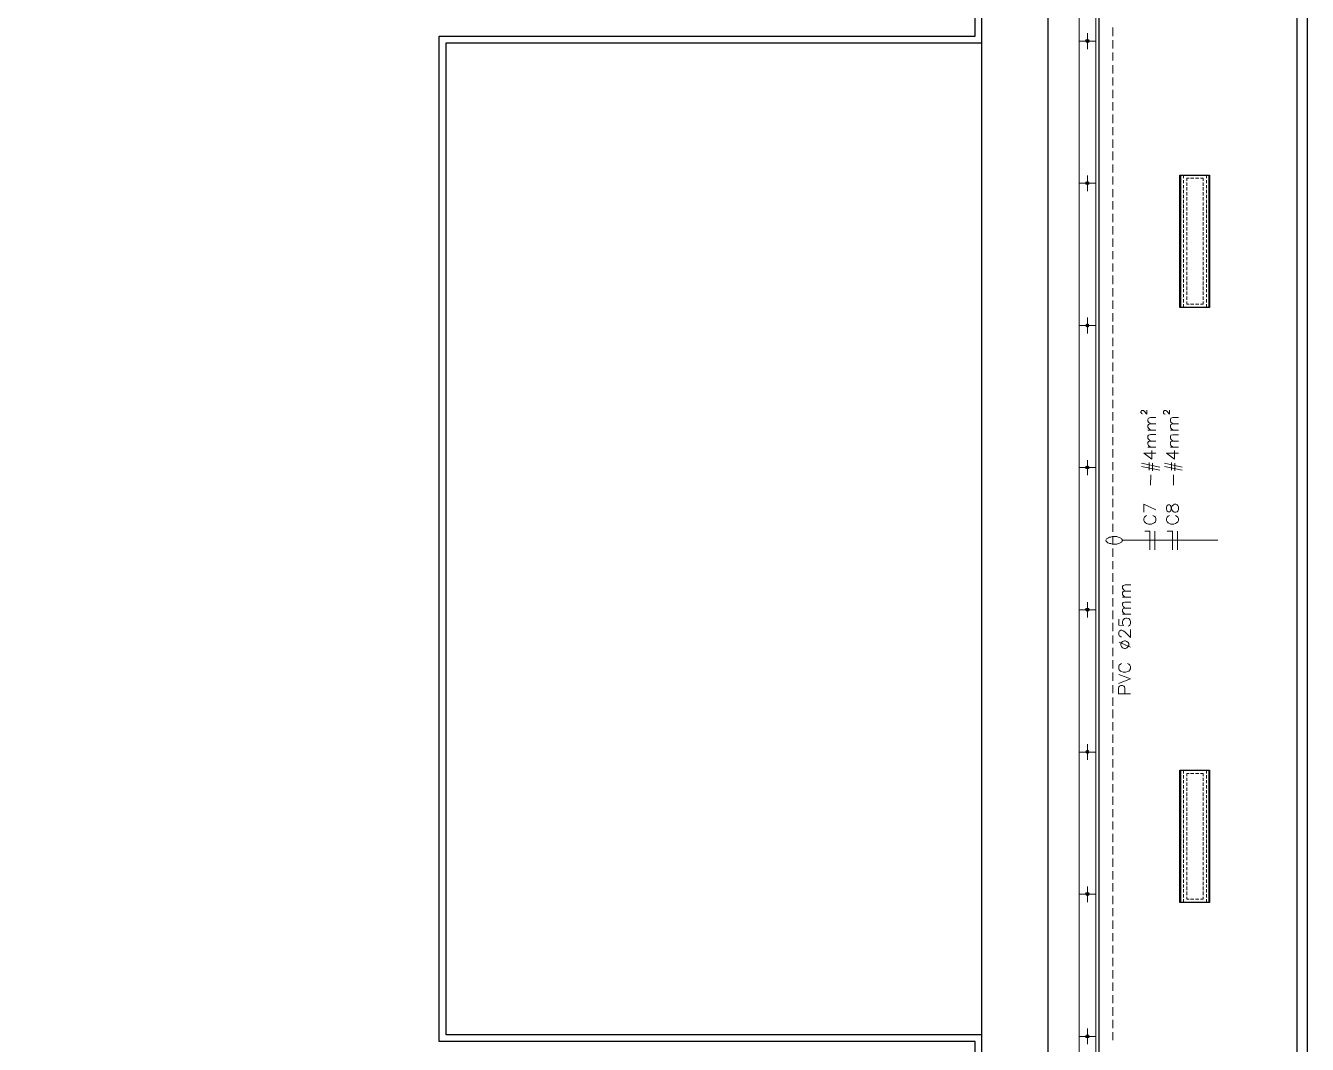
# Model space of a CAD drawing. Header units: millimetres. Extents: x 3240 to 3412, y 1366 to 1426.
# Drawn here: x 3281.73 to 3301.12, y 1393.89 to 1409.3 of the extents above; entities that cross this region are included whole.
import ezdxf

# ---------------------------------------------------------------- set-up
doc = ezdxf.new("R2010")
doc.units = ezdxf.units.MM

msp = doc.modelspace()

# ---------------------------------------------------------------- linework, layer by layer
at = {"color": 7, "linetype": 'Continuous', "lineweight": -2, "true_color": 0x000007}
for points in [[(3246.247, 1419.765), (3246.247, 1384.11), (3301.116, 1384.11), (3301.116, 1419.765)], [(3246.399, 1419.765), (3246.399, 1384.259), (3300.964, 1384.259), (3300.964, 1419.765)], [(3273.731, 1389.134), (3296.089, 1389.134), (3296.089, 1393.934), (3287.984, 1393.934), (3287.984, 1409.137), (3296.089, 1409.137), (3296.089, 1413.94), (3273.731, 1413.94), (3273.731, 1401.767)], [(3296.188, 1394.033), (3288.087, 1394.033), (3288.087, 1409.034), (3296.188, 1409.034)], [(3299.198, 1407.036), (3299.198, 1405.035), (3299.198, 1405.035)], [(3299.628, 1407.036), (3299.628, 1405.035), (3299.628, 1405.035)], [(3299.198, 1398.036), (3299.198, 1396.035), (3299.198, 1396.035)], [(3299.628, 1398.036), (3299.628, 1396.035), (3299.628, 1396.035)]]:
    msp.add_lwpolyline(points, dxfattribs=at)
for points in [[(3297.964, 1387.259), (3249.402, 1387.259), (3249.402, 1415.815), (3297.964, 1415.815)], [(3250.176, 1415.041), (3297.19, 1415.041), (3297.19, 1388.036), (3250.176, 1388.036)], [(3250.176, 1415.041), (3297.19, 1415.041), (3297.19, 1388.036), (3250.176, 1388.036)], [(3251.175, 1414.036), (3296.188, 1414.036), (3296.188, 1389.035), (3251.175, 1389.035)], [(3299.638, 1407.036), (3299.638, 1405.035), (3299.188, 1405.035), (3299.188, 1407.036)], [(3299.638, 1398.036), (3299.638, 1396.035), (3299.188, 1396.035), (3299.188, 1398.036)]]:
    msp.add_lwpolyline(points, close=True, dxfattribs=at)
at = {"color": 7, "linetype": 'Continuous', "lineweight": 5, "true_color": 0x000007}
for points in [[(3269.656, 1415.514), (3297.663, 1415.514), (3297.663, 1387.56), (3269.656, 1387.56), (3269.656, 1387.312), (3297.914, 1387.312), (3297.914, 1415.762), (3269.656, 1415.762)], [(3298.986, 1401.982), (3298.993, 1401.952), (3299.009, 1401.942), (3299.029, 1401.942), (3299.046, 1401.952), (3299.052, 1401.969), (3299.062, 1402.008), (3299.069, 1402.032), (3299.089, 1402.048), (3299.105, 1402.058), (3299.128, 1402.058), (3299.145, 1402.048), (3299.155, 1402.041), (3299.165, 1402.015), (3299.165, 1401.979), (3299.155, 1401.952), (3299.145, 1401.942), (3299.128, 1401.936), (3299.105, 1401.936), (3299.089, 1401.942), (3299.069, 1401.962), (3299.062, 1401.992), (3299.052, 1402.025), (3299.046, 1402.041), (3299.029, 1402.048), (3299.009, 1402.048), (3298.993, 1402.041), (3298.986, 1402.015)], [(3298.067, 1401.512), (3298.07, 1401.499), (3298.077, 1401.492), (3298.086, 1401.482), (3298.1, 1401.473), (3298.123, 1401.466), (3298.143, 1401.463), (3298.163, 1401.456), (3298.186, 1401.453), (3298.212, 1401.456), (3298.232, 1401.456), (3298.252, 1401.463), (3298.275, 1401.469), (3298.292, 1401.479), (3298.305, 1401.486), (3298.311, 1401.496), (3298.318, 1401.509), (3298.318, 1401.516), (3298.311, 1401.529), (3298.305, 1401.539), (3298.292, 1401.545), (3298.275, 1401.555), (3298.252, 1401.562), (3298.232, 1401.568), (3298.212, 1401.568), (3298.186, 1401.568), (3298.163, 1401.568), (3298.143, 1401.562), (3298.123, 1401.559), (3298.106, 1401.549), (3298.086, 1401.542), (3298.08, 1401.532), (3298.07, 1401.525)], [(3298.295, 1399.924), (3298.305, 1399.905), (3298.321, 1399.885), (3298.348, 1399.878), (3298.364, 1399.878), (3298.387, 1399.885), (3298.404, 1399.905), (3298.414, 1399.921), (3298.414, 1399.951), (3298.404, 1399.967), (3298.387, 1399.984), (3298.364, 1399.991), (3298.348, 1399.991), (3298.321, 1399.984), (3298.305, 1399.967), (3298.295, 1399.951)]]:
    msp.add_lwpolyline(points, close=True, dxfattribs=at)
for points in [[(3297.789, 1409.18), (3297.789, 1408.942), (3297.789, 1408.942)], [(3298.172, 1409.266), (3298.172, 1409.137), (3298.172, 1409.137)], [(3297.67, 1409.061), (3297.905, 1409.061), (3297.905, 1409.061)], [(3298.172, 1409.074), (3298.172, 1408.951), (3298.172, 1408.951)], [(3298.172, 1408.889), (3298.172, 1408.766), (3298.172, 1408.766)], [(3298.172, 1408.7), (3298.172, 1408.574), (3298.172, 1408.574)], [(3298.172, 1408.512), (3298.172, 1408.389), (3298.172, 1408.389)], [(3298.172, 1408.323), (3298.172, 1408.201), (3298.172, 1408.201)], [(3298.172, 1408.138), (3298.172, 1408.012), (3298.172, 1408.012)], [(3298.172, 1407.952), (3298.172, 1407.823), (3298.172, 1407.823)], [(3298.172, 1407.761), (3298.172, 1407.638), (3298.172, 1407.638)], [(3298.172, 1407.575), (3298.172, 1407.446), (3298.172, 1407.446)], [(3298.172, 1407.39), (3298.172, 1407.261), (3298.172, 1407.261)], [(3297.789, 1407.03), (3297.789, 1406.791), (3297.789, 1406.791)], [(3298.172, 1407.198), (3298.172, 1407.076), (3298.172, 1407.076)], [(3299.241, 1406.987), (3299.241, 1407.036), (3299.241, 1407.036)], [(3299.592, 1407.036), (3299.592, 1406.987), (3299.592, 1406.987)], [(3297.67, 1406.911), (3297.905, 1406.911), (3297.905, 1406.911)], [(3298.172, 1407.013), (3298.172, 1406.891), (3298.172, 1406.891)], [(3299.241, 1406.911), (3299.241, 1406.96), (3299.241, 1406.96)], [(3299.241, 1406.838), (3299.241, 1406.884), (3299.241, 1406.884)], [(3299.291, 1406.947), (3299.291, 1406.987), (3299.327, 1406.987)], [(3299.291, 1406.871), (3299.291, 1406.924), (3299.291, 1406.924)], [(3299.291, 1406.801), (3299.291, 1406.851), (3299.291, 1406.851)], [(3299.35, 1406.987), (3299.4, 1406.987), (3299.4, 1406.987)], [(3299.426, 1406.987), (3299.476, 1406.987), (3299.476, 1406.987)], [(3299.502, 1406.987), (3299.539, 1406.987), (3299.539, 1406.947)], [(3299.539, 1406.924), (3299.539, 1406.871), (3299.539, 1406.871)], [(3299.539, 1406.851), (3299.539, 1406.801), (3299.539, 1406.801)], [(3299.592, 1406.96), (3299.592, 1406.911), (3299.592, 1406.911)], [(3299.592, 1406.884), (3299.592, 1406.838), (3299.592, 1406.838)], [(3298.172, 1406.825), (3298.172, 1406.699), (3298.172, 1406.699)], [(3298.172, 1406.639), (3298.172, 1406.514), (3298.172, 1406.514)], [(3299.241, 1406.762), (3299.241, 1406.811), (3299.241, 1406.811)], [(3299.241, 1406.686), (3299.241, 1406.735), (3299.241, 1406.735)], [(3299.241, 1406.61), (3299.241, 1406.659), (3299.241, 1406.659)], [(3299.291, 1406.725), (3299.291, 1406.775), (3299.291, 1406.775)], [(3299.291, 1406.649), (3299.291, 1406.699), (3299.291, 1406.699)], [(3299.539, 1406.775), (3299.539, 1406.725), (3299.539, 1406.725)], [(3299.539, 1406.699), (3299.539, 1406.649), (3299.539, 1406.649)], [(3299.592, 1406.811), (3299.592, 1406.762), (3299.592, 1406.762)], [(3299.592, 1406.735), (3299.592, 1406.686), (3299.592, 1406.686)], [(3299.592, 1406.659), (3299.592, 1406.61), (3299.592, 1406.61)], [(3298.172, 1406.447), (3298.172, 1406.325), (3298.172, 1406.325)], [(3299.241, 1406.537), (3299.241, 1406.59), (3299.241, 1406.59)], [(3299.241, 1406.461), (3299.241, 1406.514), (3299.241, 1406.514)], [(3299.291, 1406.576), (3299.291, 1406.623), (3299.291, 1406.623)], [(3299.291, 1406.5), (3299.291, 1406.55), (3299.291, 1406.55)], [(3299.291, 1406.424), (3299.291, 1406.474), (3299.291, 1406.474)], [(3299.539, 1406.623), (3299.539, 1406.576), (3299.539, 1406.576)], [(3299.539, 1406.55), (3299.539, 1406.5), (3299.539, 1406.5)], [(3299.539, 1406.474), (3299.539, 1406.424), (3299.539, 1406.424)], [(3299.592, 1406.59), (3299.592, 1406.537), (3299.592, 1406.537)], [(3299.592, 1406.514), (3299.592, 1406.461), (3299.592, 1406.461)], [(3298.172, 1406.262), (3298.172, 1406.137), (3298.172, 1406.137)], [(3299.241, 1406.385), (3299.241, 1406.438), (3299.241, 1406.438)], [(3299.241, 1406.312), (3299.241, 1406.361), (3299.241, 1406.361)], [(3299.241, 1406.236), (3299.241, 1406.289), (3299.241, 1406.289)], [(3299.291, 1406.348), (3299.291, 1406.398), (3299.291, 1406.398)], [(3299.291, 1406.275), (3299.291, 1406.325), (3299.291, 1406.325)], [(3299.291, 1406.199), (3299.291, 1406.249), (3299.291, 1406.249)], [(3299.539, 1406.398), (3299.539, 1406.348), (3299.539, 1406.348)], [(3299.539, 1406.325), (3299.539, 1406.275), (3299.539, 1406.275)], [(3299.539, 1406.249), (3299.539, 1406.199), (3299.539, 1406.199)], [(3299.592, 1406.438), (3299.592, 1406.385), (3299.592, 1406.385)], [(3299.592, 1406.361), (3299.592, 1406.312), (3299.592, 1406.312)], [(3299.592, 1406.289), (3299.592, 1406.236), (3299.592, 1406.236)], [(3298.172, 1406.077), (3298.172, 1405.948), (3298.172, 1405.948)], [(3299.241, 1406.16), (3299.241, 1406.213), (3299.241, 1406.213)], [(3299.241, 1406.084), (3299.241, 1406.137), (3299.241, 1406.137)], [(3299.241, 1406.014), (3299.241, 1406.06), (3299.241, 1406.06)], [(3299.291, 1406.123), (3299.291, 1406.173), (3299.291, 1406.173)], [(3299.291, 1406.051), (3299.291, 1406.097), (3299.291, 1406.097)], [(3299.539, 1406.173), (3299.539, 1406.123), (3299.539, 1406.123)], [(3299.539, 1406.097), (3299.539, 1406.051), (3299.539, 1406.051)], [(3299.592, 1406.213), (3299.592, 1406.16), (3299.592, 1406.16)], [(3299.592, 1406.137), (3299.592, 1406.084), (3299.592, 1406.084)], [(3299.592, 1406.06), (3299.592, 1406.014), (3299.592, 1406.014)], [(3298.172, 1405.885), (3298.172, 1405.763), (3298.172, 1405.763)], [(3299.241, 1405.938), (3299.241, 1405.988), (3299.241, 1405.988)], [(3299.241, 1405.859), (3299.241, 1405.912), (3299.241, 1405.912)], [(3299.291, 1405.974), (3299.291, 1406.024), (3299.291, 1406.024)], [(3299.291, 1405.898), (3299.291, 1405.948), (3299.291, 1405.948)], [(3299.291, 1405.822), (3299.291, 1405.872), (3299.291, 1405.872)], [(3299.539, 1406.024), (3299.539, 1405.974), (3299.539, 1405.974)], [(3299.539, 1405.948), (3299.539, 1405.898), (3299.539, 1405.898)], [(3299.539, 1405.872), (3299.539, 1405.822), (3299.539, 1405.822)], [(3299.592, 1405.988), (3299.592, 1405.938), (3299.592, 1405.938)], [(3299.592, 1405.912), (3299.592, 1405.859), (3299.592, 1405.859)], [(3298.172, 1405.7), (3298.172, 1405.577), (3298.172, 1405.577)], [(3299.241, 1405.789), (3299.241, 1405.836), (3299.241, 1405.836)], [(3299.241, 1405.713), (3299.241, 1405.763), (3299.241, 1405.763)], [(3299.241, 1405.637), (3299.241, 1405.687), (3299.241, 1405.687)], [(3299.291, 1405.75), (3299.291, 1405.796), (3299.291, 1405.796)], [(3299.291, 1405.673), (3299.291, 1405.726), (3299.291, 1405.726)], [(3299.539, 1405.796), (3299.539, 1405.75), (3299.539, 1405.75)], [(3299.539, 1405.726), (3299.539, 1405.673), (3299.539, 1405.673)], [(3299.592, 1405.836), (3299.592, 1405.789), (3299.592, 1405.789)], [(3299.592, 1405.763), (3299.592, 1405.713), (3299.592, 1405.713)], [(3299.592, 1405.687), (3299.592, 1405.637), (3299.592, 1405.637)], [(3298.172, 1405.515), (3298.172, 1405.386), (3298.172, 1405.386)], [(3299.241, 1405.561), (3299.241, 1405.611), (3299.241, 1405.611)], [(3299.241, 1405.488), (3299.241, 1405.534), (3299.241, 1405.534)], [(3299.291, 1405.597), (3299.291, 1405.647), (3299.291, 1405.647)], [(3299.291, 1405.525), (3299.291, 1405.571), (3299.291, 1405.571)], [(3299.291, 1405.448), (3299.291, 1405.501), (3299.291, 1405.501)], [(3299.539, 1405.647), (3299.539, 1405.597), (3299.539, 1405.597)], [(3299.539, 1405.571), (3299.539, 1405.525), (3299.539, 1405.525)], [(3299.539, 1405.501), (3299.539, 1405.448), (3299.539, 1405.448)], [(3299.592, 1405.611), (3299.592, 1405.561), (3299.592, 1405.561)], [(3299.592, 1405.534), (3299.592, 1405.488), (3299.592, 1405.488)], [(3298.172, 1405.326), (3298.172, 1405.2), (3298.172, 1405.2)], [(3299.241, 1405.412), (3299.241, 1405.462), (3299.241, 1405.462)], [(3299.241, 1405.336), (3299.241, 1405.386), (3299.241, 1405.386)], [(3299.241, 1405.263), (3299.241, 1405.31), (3299.241, 1405.31)], [(3299.291, 1405.372), (3299.291, 1405.425), (3299.291, 1405.425)], [(3299.291, 1405.296), (3299.291, 1405.349), (3299.291, 1405.349)], [(3299.539, 1405.425), (3299.539, 1405.372), (3299.539, 1405.372)], [(3299.539, 1405.349), (3299.539, 1405.296), (3299.539, 1405.296)], [(3299.592, 1405.462), (3299.592, 1405.412), (3299.592, 1405.412)], [(3299.592, 1405.386), (3299.592, 1405.336), (3299.592, 1405.336)], [(3299.592, 1405.31), (3299.592, 1405.263), (3299.592, 1405.263)], [(3298.172, 1405.138), (3298.172, 1405.012), (3298.172, 1405.012)], [(3299.241, 1405.187), (3299.241, 1405.237), (3299.241, 1405.237)], [(3299.241, 1405.111), (3299.241, 1405.161), (3299.241, 1405.161)], [(3299.241, 1405.035), (3299.241, 1405.085), (3299.241, 1405.085)], [(3299.291, 1405.224), (3299.291, 1405.273), (3299.291, 1405.273)], [(3299.291, 1405.147), (3299.291, 1405.2), (3299.291, 1405.2)], [(3299.327, 1405.085), (3299.291, 1405.085), (3299.291, 1405.124)], [(3299.4, 1405.085), (3299.35, 1405.085), (3299.35, 1405.085)], [(3299.476, 1405.085), (3299.426, 1405.085), (3299.426, 1405.085)], [(3299.539, 1405.085), (3299.502, 1405.085), (3299.502, 1405.085)], [(3299.539, 1405.273), (3299.539, 1405.224), (3299.539, 1405.224)], [(3299.539, 1405.2), (3299.539, 1405.147), (3299.539, 1405.147)], [(3299.539, 1405.124), (3299.539, 1405.085), (3299.539, 1405.085)], [(3299.592, 1405.237), (3299.592, 1405.187), (3299.592, 1405.187)], [(3299.592, 1405.161), (3299.592, 1405.111), (3299.592, 1405.111)], [(3299.592, 1405.085), (3299.592, 1405.035), (3299.592, 1405.035)], [(3298.172, 1404.949), (3298.172, 1404.823), (3298.172, 1404.823)], [(3297.67, 1404.76), (3297.905, 1404.76), (3297.905, 1404.76)], [(3297.789, 1404.88), (3297.789, 1404.641), (3297.789, 1404.641)], [(3298.172, 1404.764), (3298.172, 1404.638), (3298.172, 1404.638)], [(3298.172, 1404.572), (3298.172, 1404.45), (3298.172, 1404.45)], [(3298.172, 1404.387), (3298.172, 1404.264), (3298.172, 1404.264)], [(3298.172, 1404.201), (3298.172, 1404.072), (3298.172, 1404.072)], [(3298.172, 1404.013), (3298.172, 1403.887), (3298.172, 1403.887)], [(3298.172, 1403.824), (3298.172, 1403.702), (3298.172, 1403.702)], [(3298.172, 1403.636), (3298.172, 1403.51), (3298.172, 1403.51)], [(3298.172, 1403.451), (3298.172, 1403.325), (3298.172, 1403.325)], [(3298.622, 1403.424), (3298.616, 1403.424), (3298.609, 1403.431), (3298.606, 1403.434), (3298.599, 1403.444), (3298.599, 1403.461), (3298.606, 1403.467), (3298.609, 1403.474), (3298.616, 1403.477), (3298.626, 1403.477), (3298.636, 1403.474), (3298.645, 1403.464), (3298.688, 1403.421), (3298.688, 1403.48)], [(3298.741, 1403.272), (3298.715, 1403.298), (3298.705, 1403.315), (3298.705, 1403.341), (3298.715, 1403.358), (3298.741, 1403.368), (3298.824, 1403.368)], [(3298.963, 1403.421), (3298.96, 1403.421), (3298.946, 1403.424), (3298.943, 1403.431), (3298.94, 1403.437), (3298.94, 1403.461), (3298.943, 1403.467), (3298.953, 1403.474), (3298.96, 1403.477), (3298.97, 1403.477), (3298.976, 1403.474), (3298.989, 1403.464), (3299.032, 1403.418), (3299.032, 1403.48)], [(3299.079, 1403.272), (3299.052, 1403.298), (3299.046, 1403.315), (3299.046, 1403.341), (3299.052, 1403.358), (3299.079, 1403.368), (3299.168, 1403.368)], [(3298.172, 1403.262), (3298.172, 1403.136), (3298.172, 1403.136)], [(3298.741, 1403.179), (3298.715, 1403.206), (3298.705, 1403.222), (3298.705, 1403.249), (3298.715, 1403.265), (3298.741, 1403.272), (3298.824, 1403.272)], [(3298.705, 1403.179), (3298.824, 1403.179), (3298.824, 1403.179)], [(3299.079, 1403.179), (3299.052, 1403.206), (3299.046, 1403.222), (3299.046, 1403.249), (3299.052, 1403.265), (3299.079, 1403.272), (3299.168, 1403.272)], [(3299.046, 1403.179), (3299.168, 1403.179), (3299.168, 1403.179)], [(3298.172, 1403.073), (3298.172, 1402.951), (3298.172, 1402.951)], [(3298.741, 1403.014), (3298.715, 1403.04), (3298.705, 1403.057), (3298.705, 1403.087), (3298.715, 1403.103), (3298.741, 1403.113), (3298.824, 1403.113)], [(3298.741, 1402.921), (3298.715, 1402.948), (3298.705, 1402.964), (3298.705, 1402.991), (3298.715, 1403.007), (3298.741, 1403.014), (3298.824, 1403.014)], [(3299.079, 1403.014), (3299.052, 1403.04), (3299.046, 1403.057), (3299.046, 1403.083), (3299.052, 1403.1), (3299.079, 1403.107), (3299.165, 1403.107)], [(3299.079, 1402.921), (3299.052, 1402.948), (3299.046, 1402.964), (3299.046, 1402.991), (3299.052, 1403.007), (3299.079, 1403.014), (3299.165, 1403.014)], [(3298.172, 1402.888), (3298.172, 1402.763), (3298.172, 1402.763)], [(3298.824, 1402.829), (3298.642, 1402.829), (3298.765, 1402.739), (3298.765, 1402.872)], [(3298.705, 1402.921), (3298.824, 1402.921), (3298.824, 1402.921)], [(3299.165, 1402.829), (3298.986, 1402.829), (3299.105, 1402.739), (3299.105, 1402.872)], [(3299.046, 1402.921), (3299.165, 1402.921), (3299.165, 1402.921)], [(3297.67, 1402.614), (3297.905, 1402.614), (3297.905, 1402.614)], [(3297.789, 1402.726), (3297.789, 1402.495), (3297.789, 1402.495)], [(3298.172, 1402.696), (3298.172, 1402.574), (3298.172, 1402.574)], [(3298.609, 1402.68), (3298.884, 1402.62), (3298.884, 1402.62)], [(3298.609, 1402.63), (3298.884, 1402.571), (3298.884, 1402.571)], [(3298.722, 1402.571), (3298.722, 1402.69), (3298.722, 1402.69)], [(3298.774, 1402.561), (3298.774, 1402.68), (3298.774, 1402.68)], [(3298.953, 1402.68), (3299.221, 1402.62), (3299.221, 1402.62)], [(3298.953, 1402.63), (3299.221, 1402.571), (3299.221, 1402.571)], [(3299.062, 1402.571), (3299.062, 1402.69), (3299.062, 1402.69)], [(3299.112, 1402.561), (3299.112, 1402.68), (3299.112, 1402.68)], [(3298.172, 1402.511), (3298.172, 1402.389), (3298.172, 1402.389)], [(3298.745, 1402.346), (3298.748, 1402.501), (3298.748, 1402.501)], [(3299.089, 1402.346), (3299.089, 1402.501), (3299.089, 1402.501)], [(3298.172, 1402.326), (3298.172, 1402.197), (3298.172, 1402.197)], [(3298.172, 1402.137), (3298.172, 1402.012), (3298.172, 1402.012)], [(3298.824, 1401.972), (3298.642, 1402.058), (3298.642, 1401.939)], [(3298.172, 1401.949), (3298.172, 1401.826), (3298.172, 1401.826)], [(3298.685, 1401.886), (3298.669, 1401.876), (3298.652, 1401.86), (3298.642, 1401.843), (3298.642, 1401.81), (3298.652, 1401.79), (3298.669, 1401.774), (3298.685, 1401.767), (3298.712, 1401.757), (3298.758, 1401.757), (3298.781, 1401.767), (3298.798, 1401.774), (3298.817, 1401.79), (3298.824, 1401.81), (3298.824, 1401.843), (3298.817, 1401.86), (3298.798, 1401.876), (3298.781, 1401.886)], [(3299.029, 1401.886), (3299.009, 1401.876), (3298.993, 1401.86), (3298.986, 1401.843), (3298.986, 1401.81), (3298.993, 1401.79), (3299.009, 1401.774), (3299.029, 1401.767), (3299.052, 1401.757), (3299.095, 1401.757), (3299.122, 1401.767), (3299.138, 1401.774), (3299.155, 1401.79), (3299.165, 1401.81), (3299.165, 1401.843), (3299.155, 1401.86), (3299.138, 1401.876), (3299.122, 1401.886)], [(3298.172, 1401.76), (3298.172, 1401.638), (3298.172, 1401.638)], [(3298.172, 1401.575), (3298.172, 1401.449), (3298.172, 1401.449)], [(3298.321, 1401.512), (3299.76, 1401.512), (3299.76, 1401.512)], [(3298.172, 1401.387), (3298.172, 1401.261), (3298.172, 1401.261)], [(3298.172, 1401.198), (3298.172, 1401.076), (3298.172, 1401.076)], [(3298.172, 1401.013), (3298.172, 1400.884), (3298.172, 1400.884)], [(3298.172, 1400.828), (3298.172, 1400.698), (3298.172, 1400.698)], [(3298.354, 1400.745), (3298.328, 1400.771), (3298.321, 1400.788), (3298.321, 1400.814), (3298.328, 1400.831), (3298.358, 1400.837), (3298.444, 1400.837)], [(3298.172, 1400.636), (3298.172, 1400.513), (3298.172, 1400.513)], [(3298.354, 1400.652), (3298.328, 1400.679), (3298.321, 1400.695), (3298.321, 1400.722), (3298.328, 1400.738), (3298.354, 1400.745), (3298.444, 1400.745)], [(3298.321, 1400.652), (3298.444, 1400.652), (3298.444, 1400.652)], [(3297.67, 1400.46), (3297.905, 1400.46), (3297.905, 1400.46)], [(3297.789, 1400.579), (3297.789, 1400.345), (3297.789, 1400.345)], [(3298.172, 1400.45), (3298.172, 1400.321), (3298.172, 1400.321)], [(3298.354, 1400.487), (3298.328, 1400.513), (3298.321, 1400.53), (3298.321, 1400.556), (3298.328, 1400.573), (3298.354, 1400.579), (3298.444, 1400.579)], [(3298.354, 1400.394), (3298.328, 1400.421), (3298.321, 1400.437), (3298.321, 1400.46), (3298.328, 1400.48), (3298.354, 1400.487), (3298.444, 1400.487)], [(3298.172, 1400.262), (3298.172, 1400.136), (3298.172, 1400.136)], [(3298.262, 1400.318), (3298.262, 1400.229), (3298.338, 1400.222), (3298.328, 1400.229), (3298.321, 1400.255), (3298.321, 1400.285), (3298.328, 1400.308), (3298.348, 1400.328), (3298.371, 1400.335), (3298.387, 1400.335), (3298.414, 1400.328), (3298.43, 1400.308), (3298.44, 1400.285), (3298.44, 1400.255), (3298.43, 1400.229), (3298.424, 1400.222), (3298.404, 1400.212)], [(3298.321, 1400.394), (3298.444, 1400.394), (3298.444, 1400.394)], [(3298.172, 1400.073), (3298.172, 1399.951), (3298.172, 1399.951)], [(3298.305, 1400.05), (3298.295, 1400.05), (3298.278, 1400.06), (3298.268, 1400.067), (3298.262, 1400.087), (3298.262, 1400.12), (3298.268, 1400.136), (3298.278, 1400.143), (3298.295, 1400.153), (3298.311, 1400.153), (3298.328, 1400.143), (3298.354, 1400.126), (3298.44, 1400.044), (3298.44, 1400.163)], [(3298.172, 1399.885), (3298.172, 1399.762), (3298.172, 1399.762)], [(3298.268, 1399.974), (3298.44, 1399.895), (3298.44, 1399.895)], [(3298.172, 1399.7), (3298.172, 1399.574), (3298.172, 1399.574)], [(3298.172, 1399.514), (3298.172, 1399.385), (3298.172, 1399.385)], [(3298.258, 1399.349), (3298.44, 1399.415), (3298.262, 1399.485)], [(3298.305, 1399.65), (3298.288, 1399.64), (3298.268, 1399.623), (3298.262, 1399.607), (3298.262, 1399.567), (3298.268, 1399.551), (3298.288, 1399.534), (3298.305, 1399.528), (3298.328, 1399.518), (3298.371, 1399.518), (3298.397, 1399.528), (3298.414, 1399.534), (3298.43, 1399.551), (3298.44, 1399.567), (3298.44, 1399.604), (3298.43, 1399.623), (3298.414, 1399.64), (3298.397, 1399.65)], [(3298.172, 1399.322), (3298.172, 1399.2), (3298.172, 1399.2)], [(3298.44, 1399.19), (3298.258, 1399.19), (3298.258, 1399.273), (3298.265, 1399.296), (3298.275, 1399.306), (3298.295, 1399.316), (3298.321, 1399.316), (3298.338, 1399.306), (3298.348, 1399.296), (3298.354, 1399.273), (3298.354, 1399.19)], [(3298.172, 1399.137), (3298.172, 1399.008), (3298.172, 1399.008)], [(3298.172, 1398.952), (3298.172, 1398.823), (3298.172, 1398.823)], [(3298.172, 1398.76), (3298.172, 1398.638), (3298.172, 1398.638)], [(3298.172, 1398.575), (3298.172, 1398.449), (3298.172, 1398.449)], [(3297.67, 1398.31), (3297.905, 1398.31), (3297.905, 1398.31)], [(3297.67, 1398.31), (3297.905, 1398.31), (3297.905, 1398.31)], [(3297.789, 1398.429), (3297.789, 1398.191), (3297.789, 1398.191)], [(3297.789, 1398.429), (3297.789, 1398.191), (3297.789, 1398.191)], [(3298.172, 1398.386), (3298.172, 1398.261), (3298.172, 1398.261)], [(3298.172, 1398.201), (3298.172, 1398.075), (3298.172, 1398.075)], [(3298.172, 1398.009), (3298.172, 1397.887), (3298.172, 1397.887)], [(3299.241, 1397.986), (3299.241, 1398.036), (3299.241, 1398.036)], [(3299.241, 1397.91), (3299.241, 1397.96), (3299.241, 1397.96)], [(3299.291, 1397.946), (3299.291, 1397.986), (3299.327, 1397.986)], [(3299.291, 1397.874), (3299.291, 1397.92), (3299.291, 1397.92)], [(3299.35, 1397.986), (3299.4, 1397.986), (3299.4, 1397.986)], [(3299.426, 1397.986), (3299.476, 1397.986), (3299.476, 1397.986)], [(3299.502, 1397.986), (3299.539, 1397.986), (3299.539, 1397.946)], [(3299.539, 1397.92), (3299.539, 1397.874), (3299.539, 1397.874)], [(3299.592, 1398.036), (3299.592, 1397.986), (3299.592, 1397.986)], [(3299.592, 1397.96), (3299.592, 1397.91), (3299.592, 1397.91)], [(3298.172, 1397.824), (3298.172, 1397.698), (3298.172, 1397.698)], [(3299.241, 1397.837), (3299.241, 1397.884), (3299.241, 1397.884)], [(3299.241, 1397.761), (3299.241, 1397.811), (3299.241, 1397.811)], [(3299.241, 1397.685), (3299.241, 1397.735), (3299.241, 1397.735)], [(3299.291, 1397.798), (3299.291, 1397.85), (3299.291, 1397.85)], [(3299.291, 1397.721), (3299.291, 1397.774), (3299.291, 1397.774)], [(3299.539, 1397.85), (3299.539, 1397.798), (3299.539, 1397.798)], [(3299.539, 1397.774), (3299.539, 1397.721), (3299.539, 1397.721)], [(3299.592, 1397.884), (3299.592, 1397.837), (3299.592, 1397.837)], [(3299.592, 1397.811), (3299.592, 1397.761), (3299.592, 1397.761)], [(3299.592, 1397.735), (3299.592, 1397.685), (3299.592, 1397.685)], [(3298.172, 1397.639), (3298.172, 1397.51), (3298.172, 1397.51)], [(3299.241, 1397.612), (3299.241, 1397.659), (3299.241, 1397.659)], [(3299.241, 1397.536), (3299.241, 1397.586), (3299.241, 1397.586)], [(3299.291, 1397.645), (3299.291, 1397.698), (3299.291, 1397.698)], [(3299.291, 1397.576), (3299.291, 1397.622), (3299.291, 1397.622)], [(3299.291, 1397.497), (3299.291, 1397.549), (3299.291, 1397.549)], [(3299.539, 1397.698), (3299.539, 1397.645), (3299.539, 1397.645)], [(3299.539, 1397.622), (3299.539, 1397.576), (3299.539, 1397.576)], [(3299.539, 1397.549), (3299.539, 1397.497), (3299.539, 1397.497)], [(3299.592, 1397.659), (3299.592, 1397.612), (3299.592, 1397.612)], [(3299.592, 1397.586), (3299.592, 1397.536), (3299.592, 1397.536)], [(3298.172, 1397.447), (3298.172, 1397.325), (3298.172, 1397.325)], [(3299.241, 1397.46), (3299.241, 1397.51), (3299.241, 1397.51)], [(3299.241, 1397.384), (3299.241, 1397.434), (3299.241, 1397.434)], [(3299.241, 1397.311), (3299.241, 1397.358), (3299.241, 1397.358)], [(3299.291, 1397.42), (3299.291, 1397.473), (3299.291, 1397.473)], [(3299.291, 1397.344), (3299.291, 1397.397), (3299.291, 1397.397)], [(3299.291, 1397.275), (3299.291, 1397.325), (3299.291, 1397.325)], [(3299.539, 1397.473), (3299.539, 1397.42), (3299.539, 1397.42)], [(3299.539, 1397.397), (3299.539, 1397.344), (3299.539, 1397.344)], [(3299.539, 1397.325), (3299.539, 1397.275), (3299.539, 1397.275)], [(3299.592, 1397.51), (3299.592, 1397.46), (3299.592, 1397.46)], [(3299.592, 1397.434), (3299.592, 1397.384), (3299.592, 1397.384)], [(3299.592, 1397.358), (3299.592, 1397.311), (3299.592, 1397.311)], [(3298.172, 1397.262), (3298.172, 1397.139), (3298.172, 1397.139)], [(3299.241, 1397.235), (3299.241, 1397.285), (3299.241, 1397.285)], [(3299.241, 1397.159), (3299.241, 1397.209), (3299.241, 1397.209)], [(3299.241, 1397.083), (3299.241, 1397.133), (3299.241, 1397.133)], [(3299.291, 1397.199), (3299.291, 1397.248), (3299.291, 1397.248)], [(3299.291, 1397.123), (3299.291, 1397.172), (3299.291, 1397.172)], [(3299.539, 1397.248), (3299.539, 1397.199), (3299.539, 1397.199)], [(3299.539, 1397.172), (3299.539, 1397.123), (3299.539, 1397.123)], [(3299.592, 1397.285), (3299.592, 1397.235), (3299.592, 1397.235)], [(3299.592, 1397.209), (3299.592, 1397.159), (3299.592, 1397.159)], [(3299.592, 1397.133), (3299.592, 1397.083), (3299.592, 1397.083)], [(3298.172, 1397.073), (3298.172, 1396.947), (3298.172, 1396.947)], [(3299.241, 1397.01), (3299.241, 1397.063), (3299.241, 1397.063)], [(3299.241, 1396.934), (3299.241, 1396.987), (3299.241, 1396.987)], [(3299.291, 1397.05), (3299.291, 1397.096), (3299.291, 1397.096)], [(3299.291, 1396.974), (3299.291, 1397.024), (3299.291, 1397.024)], [(3299.291, 1396.898), (3299.291, 1396.947), (3299.291, 1396.947)], [(3299.539, 1397.096), (3299.539, 1397.05), (3299.539, 1397.05)], [(3299.539, 1397.024), (3299.539, 1396.974), (3299.539, 1396.974)], [(3299.539, 1396.947), (3299.539, 1396.898), (3299.539, 1396.898)], [(3299.592, 1397.063), (3299.592, 1397.01), (3299.592, 1397.01)], [(3299.592, 1396.987), (3299.592, 1396.934), (3299.592, 1396.934)], [(3298.172, 1396.888), (3298.172, 1396.762), (3298.172, 1396.762)], [(3299.241, 1396.858), (3299.241, 1396.911), (3299.241, 1396.911)], [(3299.241, 1396.785), (3299.241, 1396.835), (3299.241, 1396.835)], [(3299.241, 1396.709), (3299.241, 1396.762), (3299.241, 1396.762)], [(3299.291, 1396.822), (3299.291, 1396.871), (3299.291, 1396.871)], [(3299.291, 1396.749), (3299.291, 1396.799), (3299.291, 1396.799)], [(3299.539, 1396.871), (3299.539, 1396.822), (3299.539, 1396.822)], [(3299.539, 1396.799), (3299.539, 1396.749), (3299.539, 1396.749)], [(3299.592, 1396.911), (3299.592, 1396.858), (3299.592, 1396.858)], [(3299.592, 1396.835), (3299.592, 1396.785), (3299.592, 1396.785)], [(3299.592, 1396.762), (3299.592, 1396.709), (3299.592, 1396.709)], [(3298.172, 1396.699), (3298.172, 1396.574), (3298.172, 1396.574)], [(3299.241, 1396.633), (3299.241, 1396.686), (3299.241, 1396.686)], [(3299.241, 1396.557), (3299.241, 1396.61), (3299.241, 1396.61)], [(3299.291, 1396.673), (3299.291, 1396.723), (3299.291, 1396.723)], [(3299.291, 1396.597), (3299.291, 1396.646), (3299.291, 1396.646)], [(3299.291, 1396.524), (3299.291, 1396.57), (3299.291, 1396.57)], [(3299.539, 1396.723), (3299.539, 1396.673), (3299.539, 1396.673)], [(3299.539, 1396.646), (3299.539, 1396.597), (3299.539, 1396.597)], [(3299.539, 1396.57), (3299.539, 1396.524), (3299.539, 1396.524)], [(3299.592, 1396.686), (3299.592, 1396.633), (3299.592, 1396.633)], [(3299.592, 1396.61), (3299.592, 1396.557), (3299.592, 1396.557)], [(3298.172, 1396.511), (3298.172, 1396.385), (3298.172, 1396.385)], [(3299.241, 1396.488), (3299.241, 1396.537), (3299.241, 1396.537)], [(3299.241, 1396.412), (3299.241, 1396.461), (3299.241, 1396.461)], [(3299.241, 1396.332), (3299.241, 1396.385), (3299.241, 1396.385)], [(3299.291, 1396.448), (3299.291, 1396.498), (3299.291, 1396.498)], [(3299.291, 1396.372), (3299.291, 1396.422), (3299.291, 1396.422)], [(3299.539, 1396.498), (3299.539, 1396.448), (3299.539, 1396.448)], [(3299.539, 1396.422), (3299.539, 1396.372), (3299.539, 1396.372)], [(3299.592, 1396.537), (3299.592, 1396.488), (3299.592, 1396.488)], [(3299.592, 1396.461), (3299.592, 1396.412), (3299.592, 1396.412)], [(3299.592, 1396.385), (3299.592, 1396.332), (3299.592, 1396.332)], [(3297.789, 1396.279), (3297.789, 1396.041), (3297.789, 1396.041)], [(3298.172, 1396.326), (3298.172, 1396.2), (3298.172, 1396.2)], [(3299.241, 1396.263), (3299.241, 1396.309), (3299.241, 1396.309)], [(3299.241, 1396.187), (3299.241, 1396.236), (3299.241, 1396.236)], [(3299.291, 1396.296), (3299.291, 1396.345), (3299.291, 1396.345)], [(3299.291, 1396.223), (3299.291, 1396.276), (3299.291, 1396.276)], [(3299.291, 1396.147), (3299.291, 1396.2), (3299.291, 1396.2)], [(3299.539, 1396.345), (3299.539, 1396.296), (3299.539, 1396.296)], [(3299.539, 1396.276), (3299.539, 1396.223), (3299.539, 1396.223)], [(3299.539, 1396.2), (3299.539, 1396.147), (3299.539, 1396.147)], [(3299.592, 1396.309), (3299.592, 1396.263), (3299.592, 1396.263)], [(3299.592, 1396.236), (3299.592, 1396.187), (3299.592, 1396.187)], [(3297.67, 1396.16), (3297.905, 1396.16), (3297.905, 1396.16)], [(3298.172, 1396.134), (3298.172, 1396.011), (3298.172, 1396.011)], [(3299.241, 1396.111), (3299.241, 1396.16), (3299.241, 1396.16)], [(3299.241, 1396.035), (3299.241, 1396.084), (3299.241, 1396.084)], [(3299.327, 1396.084), (3299.291, 1396.084), (3299.291, 1396.121)], [(3299.4, 1396.084), (3299.35, 1396.084), (3299.35, 1396.084)], [(3299.476, 1396.084), (3299.426, 1396.084), (3299.426, 1396.084)], [(3299.539, 1396.084), (3299.502, 1396.084), (3299.502, 1396.084)], [(3299.539, 1396.121), (3299.539, 1396.084), (3299.539, 1396.084)], [(3299.592, 1396.16), (3299.592, 1396.111), (3299.592, 1396.111)], [(3299.592, 1396.084), (3299.592, 1396.035), (3299.592, 1396.035)], [(3298.172, 1395.949), (3298.172, 1395.826), (3298.172, 1395.826)], [(3298.172, 1395.763), (3298.172, 1395.634), (3298.172, 1395.634)], [(3298.172, 1395.571), (3298.172, 1395.449), (3298.172, 1395.449)], [(3298.172, 1395.386), (3298.172, 1395.264), (3298.172, 1395.264)], [(3298.172, 1395.198), (3298.172, 1395.072), (3298.172, 1395.072)], [(3298.172, 1395.012), (3298.172, 1394.887), (3298.172, 1394.887)], [(3298.172, 1394.824), (3298.172, 1394.698), (3298.172, 1394.698)], [(3298.172, 1394.635), (3298.172, 1394.513), (3298.172, 1394.513)], [(3298.172, 1394.45), (3298.172, 1394.321), (3298.172, 1394.321)], [(3298.172, 1394.258), (3298.172, 1394.136), (3298.172, 1394.136)], [(3297.789, 1394.129), (3297.789, 1393.891), (3297.789, 1393.891)], [(3298.172, 1394.073), (3298.172, 1393.951), (3298.172, 1393.951)], [(3297.67, 1394.01), (3297.905, 1394.01), (3297.905, 1394.01)]]:
    msp.add_lwpolyline(points, dxfattribs=at)
at = {"color": 7, "linetype": 'Continuous', "lineweight": 13, "true_color": 0x000007}
for points in [[(3298.655, 1401.651), (3298.735, 1401.651), (3298.731, 1401.367)], [(3298.811, 1401.509), (3298.811, 1401.651), (3298.811, 1401.367)], [(3298.993, 1401.651), (3299.075, 1401.651), (3299.075, 1401.367)], [(3299.152, 1401.509), (3299.152, 1401.651), (3299.152, 1401.367)]]:
    msp.add_lwpolyline(points, dxfattribs=at)
at = {"color": 7, "linetype": 'Continuous', "lineweight": -2, "true_color": 0x000007}
for points in [[(3297.812, 1409.064), (3297.812, 1409.077), (3297.802, 1409.087), (3297.789, 1409.087), (3297.789, 1409.087), (3297.776, 1409.087), (3297.766, 1409.077), (3297.766, 1409.064), (3297.766, 1409.064), (3297.766, 1409.051), (3297.776, 1409.041), (3297.789, 1409.041), (3297.789, 1409.041), (3297.802, 1409.041), (3297.812, 1409.051), (3297.812, 1409.064)], [(3297.812, 1406.914), (3297.812, 1406.924), (3297.802, 1406.937), (3297.789, 1406.937), (3297.789, 1406.937), (3297.776, 1406.937), (3297.766, 1406.924), (3297.766, 1406.914), (3297.766, 1406.914), (3297.766, 1406.901), (3297.776, 1406.891), (3297.789, 1406.891), (3297.789, 1406.891), (3297.802, 1406.891), (3297.812, 1406.901), (3297.812, 1406.914)], [(3297.812, 1402.614), (3297.812, 1402.627), (3297.802, 1402.637), (3297.789, 1402.637), (3297.789, 1402.637), (3297.776, 1402.637), (3297.766, 1402.627), (3297.766, 1402.614), (3297.766, 1402.614), (3297.766, 1402.6), (3297.776, 1402.591), (3297.789, 1402.591), (3297.789, 1402.591), (3297.802, 1402.591), (3297.812, 1402.6), (3297.812, 1402.614)], [(3297.812, 1400.464), (3297.812, 1400.477), (3297.802, 1400.487), (3297.789, 1400.487), (3297.789, 1400.487), (3297.776, 1400.487), (3297.766, 1400.477), (3297.766, 1400.464), (3297.766, 1400.464), (3297.766, 1400.45), (3297.776, 1400.44), (3297.789, 1400.44), (3297.789, 1400.44), (3297.802, 1400.44), (3297.812, 1400.45), (3297.812, 1400.464)], [(3297.812, 1396.164), (3297.812, 1396.177), (3297.802, 1396.187), (3297.789, 1396.187), (3297.789, 1396.187), (3297.776, 1396.187), (3297.766, 1396.177), (3297.766, 1396.164), (3297.766, 1396.164), (3297.766, 1396.15), (3297.776, 1396.14), (3297.789, 1396.14), (3297.789, 1396.14), (3297.802, 1396.14), (3297.812, 1396.15), (3297.812, 1396.164)], [(3297.812, 1394.01), (3297.812, 1394.023), (3297.802, 1394.033), (3297.789, 1394.033), (3297.789, 1394.033), (3297.776, 1394.033), (3297.766, 1394.023), (3297.766, 1394.01), (3297.766, 1394.01), (3297.766, 1394), (3297.776, 1393.987), (3297.789, 1393.987), (3297.789, 1393.987), (3297.802, 1393.987), (3297.812, 1394), (3297.812, 1394.01)]]:
    msp.add_open_spline(points, degree=3, knots=[0, 0, 0, 0, 0.0625, 0.0625, 0.0625, 0.062501, 0.125, 0.125, 0.125, 0.125001, 0.1875, 0.1875, 0.1875, 0.187501, 1, 1, 1, 1], dxfattribs=at)
at = {"color": 7, "linetype": 'Continuous', "lineweight": 5, "true_color": 0x000007}
for points in [[(3297.812, 1404.76), (3297.812, 1404.774), (3297.802, 1404.784), (3297.789, 1404.784), (3297.789, 1404.784), (3297.776, 1404.784), (3297.766, 1404.774), (3297.766, 1404.76), (3297.766, 1404.76), (3297.766, 1404.747), (3297.776, 1404.737), (3297.789, 1404.737), (3297.789, 1404.737), (3297.802, 1404.737), (3297.812, 1404.747), (3297.812, 1404.76)], [(3297.812, 1398.314), (3297.812, 1398.327), (3297.802, 1398.337), (3297.789, 1398.337), (3297.789, 1398.337), (3297.776, 1398.337), (3297.766, 1398.327), (3297.766, 1398.314), (3297.766, 1398.314), (3297.766, 1398.3), (3297.776, 1398.29), (3297.789, 1398.29), (3297.789, 1398.29), (3297.802, 1398.29), (3297.812, 1398.3), (3297.812, 1398.314)], [(3297.812, 1398.314), (3297.812, 1398.327), (3297.802, 1398.337), (3297.789, 1398.337), (3297.789, 1398.337), (3297.776, 1398.337), (3297.766, 1398.327), (3297.766, 1398.314), (3297.766, 1398.314), (3297.766, 1398.3), (3297.776, 1398.29), (3297.789, 1398.29), (3297.789, 1398.29), (3297.802, 1398.29), (3297.812, 1398.3), (3297.812, 1398.314)]]:
    msp.add_open_spline(points, degree=3, knots=[0, 0, 0, 0, 0.0625, 0.0625, 0.0625, 0.062501, 0.125, 0.125, 0.125, 0.125001, 0.1875, 0.1875, 0.1875, 0.187501, 1, 1, 1, 1], dxfattribs=at)

doc.saveas('drawing.dxf')
